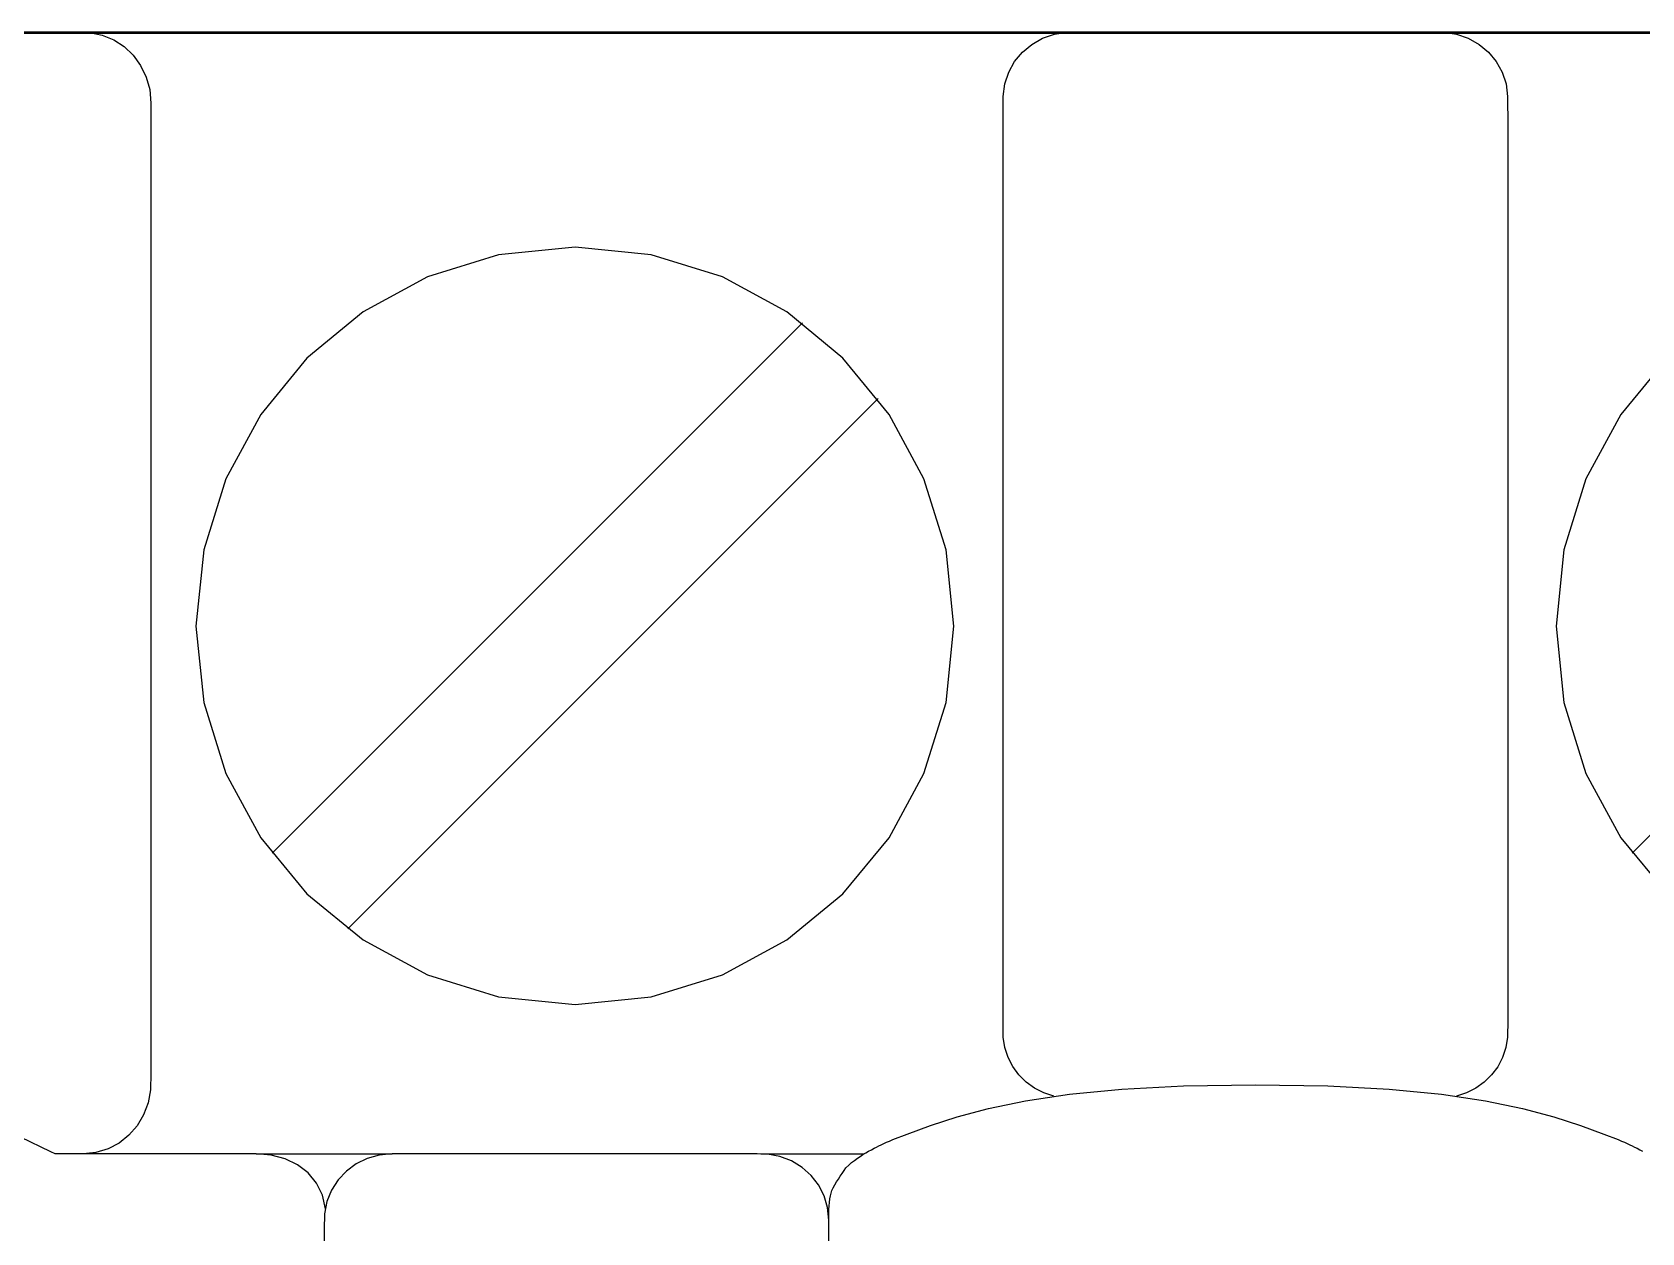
# Model space of a CAD drawing. Extents: x 1 to 47.7, y 0.2 to 35.
# Drawn here: x 37.63 to 38.341, y 11.405 to 11.935 of the extents above; entities that cross this region are included whole.
import ezdxf

# ---------------------------------------------------------------- set-up
doc = ezdxf.new("R2010")
doc.units = 0
doc.header["$MEASUREMENT"] = 0
for name, color, linetype in [('5_1___24__TARGET_LEDS___12', 7, 'CONTINUOUS'), ('6_1__EMPTY_IO_BOARD_POSITI', 7, 'CONTINUOUS'), ('6_2___8__INDEPENDENT_INPUT', 7, 'CONTINUOUS'), ('6_3___8__OPTOISO_INDEPENDE', 7, 'CONTINUOUS'), ('6_4___24__OPTOISO_INDEPEND', 7, 'CONTINUOUS'), ('6_5___8__INDEPENDENT_INPUT', 7, 'CONTINUOUS'), ('6_6___8__INDEPENDENT_INPUT', 7, 'CONTINUOUS'), ('6_7___8__OPTOISO_INDEPENDE', 7, 'CONTINUOUS'), ('6_8___8__OPTOISO_INDEPENDE', 7, 'CONTINUOUS')]:
    doc.layers.add(name, color=color, linetype=linetype)

msp = doc.modelspace()

# ---------------------------------------------------------------- linework, layer by layer
at = {"layer": '5_1___24__TARGET_LEDS___12'}
for points in [[(39.67035, 11.93513), (39.38265, 11.93513), (39.24124, 11.93513), (39.10207, 11.93513), (38.96557, 11.93513), (38.83218, 11.93513), (38.70236, 11.93513), (38.57655, 11.93513), (38.45519, 11.93513), (38.33873, 11.93513), (38.22761, 11.93513), (38.12228, 11.93513), (38.02319, 11.93513), (37.93077, 11.93513), (37.84548, 11.93513), (37.80565, 11.93513), (37.76777, 11.93513), (37.73189, 11.93513), (37.69806, 11.93513), (37.66636, 11.93513), (37.63682, 11.93513), (37.60952, 11.93513)], [(37.63973, 11.93513), (37.6402, 11.93513), (37.64146, 11.93513), (37.64327, 11.93513), (37.64537, 11.93513), (37.64754, 11.93513), (37.64952, 11.93513), (37.65108, 11.93513), (37.65198, 11.93513), (37.65499, 11.93499), (37.66052, 11.93388), (37.66565, 11.93177), (37.67025, 11.92875), (37.67425, 11.92493), (37.67754, 11.92043), (37.68, 11.91533), (37.68156, 11.90976), (37.6821, 11.9038), (37.6821, 11.88724), (37.6821, 11.8432), (37.6821, 11.78013), (37.6821, 11.70649), (37.6821, 11.63074), (37.6821, 11.56132), (37.6821, 11.50671), (37.6821, 11.47535), (37.68196, 11.46802), (37.6809, 11.46225), (37.67888, 11.4569), (37.67599, 11.45209), (37.67234, 11.44791), (37.66802, 11.44449), (37.66314, 11.44191), (37.6578, 11.44028), (37.6521, 11.43972), (37.65163, 11.43972), (37.65037, 11.43972), (37.64856, 11.43972), (37.64646, 11.43972), (37.64429, 11.43972), (37.64231, 11.43972), (37.64075, 11.43972), (37.63985, 11.43972), (37.63788, 11.44061), (37.62442, 11.44712)], [(38.08093, 11.46514), (38.07649, 11.46664), (38.0724, 11.46876), (38.06872, 11.47144), (38.06551, 11.47464), (38.06282, 11.47828), (38.06074, 11.48231), (38.0593, 11.48668), (38.05858, 11.49132), (38.05851, 11.4988), (38.05851, 11.53104), (38.05851, 11.58513), (38.05851, 11.6528), (38.05851, 11.72579), (38.05851, 11.79582), (38.05851, 11.85463), (38.05851, 11.89396), (38.05852, 11.90671), (38.05923, 11.91227), (38.06095, 11.91746), (38.06358, 11.92217), (38.06703, 11.9263), (38.07118, 11.92976), (38.07593, 11.93245), (38.08119, 11.93426), (38.08684, 11.93509), (38.09182, 11.93513), (38.10598, 11.93513), (38.1283, 11.93513), (38.15552, 11.93513), (38.18436, 11.93513), (38.21158, 11.93513), (38.2339, 11.93513), (38.24806, 11.93513), (38.25304, 11.93509), (38.25869, 11.93426), (38.26395, 11.93245), (38.2687, 11.92976), (38.27285, 11.9263), (38.27629, 11.92217), (38.27892, 11.91746), (38.28064, 11.91227), (38.28135, 11.90671), (38.28136, 11.89396), (38.28136, 11.85463), (38.28136, 11.79582), (38.28136, 11.72579), (38.28136, 11.6528), (38.28136, 11.58513), (38.28136, 11.53104), (38.28136, 11.4988), (38.28128, 11.4913), (38.28056, 11.48664), (38.27911, 11.48226), (38.277, 11.47822), (38.27428, 11.47457), (38.27104, 11.47139), (38.26732, 11.46871), (38.26319, 11.46661), (38.25871, 11.46514)], [(37.73557, 11.57253), (37.96983, 11.8068)], [(38.33633, 11.57253), (38.5706, 11.8068)], [(38.35177, 11.79112), (38.33133, 11.76633), (38.3159, 11.73788), (38.30615, 11.70647), (38.30275, 11.67276), (38.30615, 11.63908), (38.3159, 11.60771), (38.33133, 11.57933), (38.35177, 11.55461)], [(37.76899, 11.53911), (38.00326, 11.77338)], [(37.98151, 11.41048), (37.98152, 11.41197), (37.98154, 11.41354), (37.98159, 11.41515), (37.98167, 11.41674), (37.98179, 11.4183), (37.98196, 11.41979), (37.98219, 11.42116), (37.98248, 11.42239), (37.9829, 11.42353), (37.9835, 11.42477), (37.98418, 11.42603), (37.98494, 11.42729), (37.98575, 11.42856), (37.98659, 11.42983), (37.98743, 11.4311), (37.98826, 11.43236), (37.98905, 11.43361), (37.99028, 11.43476), (37.99159, 11.43583), (37.99287, 11.43682), (37.99413, 11.43775), (37.99537, 11.43862), (37.9966, 11.43943), (37.99783, 11.44018), (37.99906, 11.44089), (38.0003, 11.44156), (38.00147, 11.44217), (38.00256, 11.44273), (38.00362, 11.44326), (38.00468, 11.44377), (38.00579, 11.44428), (38.00699, 11.44481), (38.00832, 11.44537), (38.00981, 11.44599), (38.01613, 11.44847), (38.02641, 11.45228), (38.0382, 11.4561), (38.05202, 11.45976), (38.0684, 11.46312), (38.08786, 11.46601), (38.11093, 11.46826), (38.13813, 11.46974), (38.16999, 11.47026), (38.20185, 11.46974), (38.22905, 11.46826), (38.25212, 11.46601), (38.27157, 11.46312), (38.28795, 11.45976), (38.30177, 11.4561), (38.31355, 11.45228), (38.32383, 11.44847), (38.33015, 11.44599), (38.33165, 11.44537), (38.33298, 11.44481), (38.33417, 11.44428), (38.33528, 11.44377), (38.33635, 11.44326), (38.3374, 11.44273), (38.3385, 11.44217), (38.33966, 11.44156), (38.3409, 11.44089)], [(37.75924, 11.4155), (37.75787, 11.42152), (37.75524, 11.4268), (37.75151, 11.43127), (37.74682, 11.43487), (37.74133, 11.43752), (37.73519, 11.43916), (37.72856, 11.43972), (37.72432, 11.43972), (37.7134, 11.43972), (37.69846, 11.43972), (37.68219, 11.43972), (37.66726, 11.43972), (37.65633, 11.43972), (37.6521, 11.43972)], [(37.72856, 11.43972), (37.74312, 11.43972)], [(37.74312, 11.43972), (37.78867, 11.43972)], [(37.98151, 11.39478), (37.98151, 11.41048), (37.98097, 11.41604), (37.97942, 11.42124), (37.97695, 11.426), (37.97366, 11.43021), (37.96967, 11.43376), (37.96506, 11.43658), (37.95994, 11.43855), (37.95441, 11.43958), (37.9499, 11.43972), (37.9381, 11.43972), (37.91755, 11.43972), (37.89143, 11.43972), (37.86292, 11.43972), (37.83521, 11.43972), (37.81147, 11.43972), (37.7949, 11.43972), (37.78867, 11.43972), (37.78297, 11.43919), (37.77763, 11.43768), (37.77275, 11.43527), (37.76844, 11.43207), (37.76478, 11.42818), (37.76189, 11.42368), (37.75986, 11.41869), (37.7588, 11.41329), (37.75866, 11.40638), (37.75866, 11.37666)], [(37.95152, 11.43972), (37.99707, 11.43972)]]:
    msp.add_lwpolyline(points, dxfattribs=at)
msp.add_lwpolyline([(37.70199, 11.67276), (37.70539, 11.63908), (37.71514, 11.60771), (37.73057, 11.57933), (37.75101, 11.55461), (37.77579, 11.53421), (37.80423, 11.51881), (37.83566, 11.50908), (37.86941, 11.50569), (37.90311, 11.50908), (37.9345, 11.51881), (37.96291, 11.53421), (37.98767, 11.55461), (38.0081, 11.57933), (38.02353, 11.60771), (38.03327, 11.63908), (38.03667, 11.67276), (38.03327, 11.70647), (38.02353, 11.73788), (38.0081, 11.76633), (37.98767, 11.79112), (37.96291, 11.81158), (37.9345, 11.82704), (37.90311, 11.83681), (37.86941, 11.84022), (37.83566, 11.83681), (37.80423, 11.82704), (37.77579, 11.81158), (37.75101, 11.79112), (37.73057, 11.76633), (37.71514, 11.73788), (37.70539, 11.70647)], close=True, dxfattribs=at)
at = {"layer": '6_1__EMPTY_IO_BOARD_POSITI'}
msp.add_lwpolyline([(37.60438, 11.93472), (37.64275, 11.93472), (37.68547, 11.93472), (37.7324, 11.93472), (37.78338, 11.93472), (37.83826, 11.93472), (37.89688, 11.93472), (37.9591, 11.93472), (38.02475, 11.93472), (38.09369, 11.93472), (38.16576, 11.93472), (38.24081, 11.93472), (38.31868, 11.93472), (38.39922, 11.93472), (38.48229, 11.93472), (38.56772, 11.93472), (38.65536, 11.93472), (38.74506, 11.93472), (38.83666, 11.93472), (39.02498, 11.93472), (39.21907, 11.93472), (39.41772, 11.93472), (39.6197, 11.93472)], dxfattribs=at)
at = {"layer": '6_2___8__INDEPENDENT_INPUT'}
for points in [[(39.67035, 11.93513), (39.38265, 11.93513), (39.24124, 11.93513), (39.10207, 11.93513), (38.96557, 11.93513), (38.83218, 11.93513), (38.70236, 11.93513), (38.57655, 11.93513), (38.45519, 11.93513), (38.33873, 11.93513), (38.22761, 11.93513), (38.12228, 11.93513), (38.02319, 11.93513), (37.93077, 11.93513), (37.84548, 11.93513), (37.80565, 11.93513), (37.76777, 11.93513), (37.73189, 11.93513), (37.69806, 11.93513), (37.66636, 11.93513), (37.63682, 11.93513), (37.60952, 11.93513)], [(37.63973, 11.93513), (37.6402, 11.93513), (37.64146, 11.93513), (37.64327, 11.93513), (37.64537, 11.93513), (37.64754, 11.93513), (37.64952, 11.93513), (37.65108, 11.93513), (37.65198, 11.93513), (37.65499, 11.93499), (37.66052, 11.93388), (37.66565, 11.93177), (37.67025, 11.92875), (37.67425, 11.92493), (37.67754, 11.92043), (37.68, 11.91533), (37.68156, 11.90976), (37.6821, 11.9038), (37.6821, 11.88724), (37.6821, 11.8432), (37.6821, 11.78013), (37.6821, 11.70649), (37.6821, 11.63074), (37.6821, 11.56132), (37.6821, 11.50671), (37.6821, 11.47535), (37.68196, 11.46802), (37.6809, 11.46225), (37.67888, 11.4569), (37.67599, 11.45209), (37.67234, 11.44791), (37.66802, 11.44449), (37.66314, 11.44191), (37.6578, 11.44028), (37.6521, 11.43972), (37.65163, 11.43972), (37.65037, 11.43972), (37.64856, 11.43972), (37.64646, 11.43972), (37.64429, 11.43972), (37.64231, 11.43972), (37.64075, 11.43972), (37.63985, 11.43972), (37.63788, 11.44061), (37.62442, 11.44712)], [(38.08093, 11.46514), (38.07649, 11.46664), (38.0724, 11.46876), (38.06872, 11.47144), (38.06551, 11.47464), (38.06282, 11.47828), (38.06074, 11.48231), (38.0593, 11.48668), (38.05858, 11.49132), (38.05851, 11.4988), (38.05851, 11.53104), (38.05851, 11.58513), (38.05851, 11.6528), (38.05851, 11.72579), (38.05851, 11.79582), (38.05851, 11.85463), (38.05851, 11.89396), (38.05852, 11.90671), (38.05923, 11.91227), (38.06095, 11.91746), (38.06358, 11.92217), (38.06703, 11.9263), (38.07118, 11.92976), (38.07593, 11.93245), (38.08119, 11.93426), (38.08684, 11.93509), (38.09182, 11.93513), (38.10598, 11.93513), (38.1283, 11.93513), (38.15552, 11.93513), (38.18436, 11.93513), (38.21158, 11.93513), (38.2339, 11.93513), (38.24806, 11.93513), (38.25304, 11.93509), (38.25869, 11.93426), (38.26395, 11.93245), (38.2687, 11.92976), (38.27285, 11.9263), (38.27629, 11.92217), (38.27892, 11.91746), (38.28064, 11.91227), (38.28135, 11.90671), (38.28136, 11.89396), (38.28136, 11.85463), (38.28136, 11.79582), (38.28136, 11.72579), (38.28136, 11.6528), (38.28136, 11.58513), (38.28136, 11.53104), (38.28136, 11.4988), (38.28128, 11.4913), (38.28056, 11.48664), (38.27911, 11.48226), (38.277, 11.47822), (38.27428, 11.47457), (38.27104, 11.47139), (38.26732, 11.46871), (38.26319, 11.46661), (38.25871, 11.46514)], [(37.73557, 11.57253), (37.96983, 11.8068)], [(38.33633, 11.57253), (38.5706, 11.8068)], [(38.35177, 11.79112), (38.33133, 11.76633), (38.3159, 11.73788), (38.30615, 11.70647), (38.30275, 11.67276), (38.30615, 11.63908), (38.3159, 11.60771), (38.33133, 11.57933), (38.35177, 11.55461)], [(37.76899, 11.53911), (38.00326, 11.77338)], [(37.98151, 11.41048), (37.98152, 11.41197), (37.98154, 11.41354), (37.98159, 11.41515), (37.98167, 11.41674), (37.98179, 11.4183), (37.98196, 11.41979), (37.98219, 11.42116), (37.98248, 11.42239), (37.9829, 11.42353), (37.9835, 11.42477), (37.98418, 11.42603), (37.98494, 11.42729), (37.98575, 11.42856), (37.98659, 11.42983), (37.98743, 11.4311), (37.98826, 11.43236), (37.98905, 11.43361), (37.99028, 11.43476), (37.99159, 11.43583), (37.99287, 11.43682), (37.99413, 11.43775), (37.99537, 11.43862), (37.9966, 11.43943), (37.99783, 11.44018), (37.99906, 11.44089), (38.0003, 11.44156), (38.00147, 11.44217), (38.00256, 11.44273), (38.00362, 11.44326), (38.00468, 11.44377), (38.00579, 11.44428), (38.00699, 11.44481), (38.00832, 11.44537), (38.00981, 11.44599), (38.01613, 11.44847), (38.02641, 11.45228), (38.0382, 11.4561), (38.05202, 11.45976), (38.0684, 11.46312), (38.08786, 11.46601), (38.11093, 11.46826), (38.13813, 11.46974), (38.16999, 11.47026), (38.20185, 11.46974), (38.22905, 11.46826), (38.25212, 11.46601), (38.27157, 11.46312), (38.28795, 11.45976), (38.30177, 11.4561), (38.31355, 11.45228), (38.32383, 11.44847), (38.33015, 11.44599), (38.33165, 11.44537), (38.33298, 11.44481), (38.33417, 11.44428), (38.33528, 11.44377), (38.33635, 11.44326), (38.3374, 11.44273), (38.3385, 11.44217), (38.33966, 11.44156), (38.3409, 11.44089)], [(37.75924, 11.4155), (37.75787, 11.42152), (37.75524, 11.4268), (37.75151, 11.43127), (37.74682, 11.43487), (37.74133, 11.43752), (37.73519, 11.43916), (37.72856, 11.43972), (37.72432, 11.43972), (37.7134, 11.43972), (37.69846, 11.43972), (37.68219, 11.43972), (37.66726, 11.43972), (37.65633, 11.43972), (37.6521, 11.43972)], [(37.72856, 11.43972), (37.74312, 11.43972)], [(37.74312, 11.43972), (37.78867, 11.43972)], [(37.98151, 11.39478), (37.98151, 11.41048), (37.98097, 11.41604), (37.97942, 11.42124), (37.97695, 11.426), (37.97366, 11.43021), (37.96967, 11.43376), (37.96506, 11.43658), (37.95994, 11.43855), (37.95441, 11.43958), (37.9499, 11.43972), (37.9381, 11.43972), (37.91755, 11.43972), (37.89143, 11.43972), (37.86292, 11.43972), (37.83521, 11.43972), (37.81147, 11.43972), (37.7949, 11.43972), (37.78867, 11.43972), (37.78297, 11.43919), (37.77763, 11.43768), (37.77275, 11.43527), (37.76844, 11.43207), (37.76478, 11.42818), (37.76189, 11.42368), (37.75986, 11.41869), (37.7588, 11.41329), (37.75866, 11.40638), (37.75866, 11.37666)], [(37.95152, 11.43972), (37.99707, 11.43972)]]:
    msp.add_lwpolyline(points, dxfattribs=at)
msp.add_lwpolyline([(37.70199, 11.67276), (37.70539, 11.63908), (37.71514, 11.60771), (37.73057, 11.57933), (37.75101, 11.55461), (37.77579, 11.53421), (37.80423, 11.51881), (37.83566, 11.50908), (37.86941, 11.50569), (37.90311, 11.50908), (37.9345, 11.51881), (37.96291, 11.53421), (37.98767, 11.55461), (38.0081, 11.57933), (38.02353, 11.60771), (38.03327, 11.63908), (38.03667, 11.67276), (38.03327, 11.70647), (38.02353, 11.73788), (38.0081, 11.76633), (37.98767, 11.79112), (37.96291, 11.81158), (37.9345, 11.82704), (37.90311, 11.83681), (37.86941, 11.84022), (37.83566, 11.83681), (37.80423, 11.82704), (37.77579, 11.81158), (37.75101, 11.79112), (37.73057, 11.76633), (37.71514, 11.73788), (37.70539, 11.70647)], close=True, dxfattribs=at)
at = {"layer": '6_3___8__OPTOISO_INDEPENDE'}
for points in [[(39.67035, 11.93513), (39.38265, 11.93513), (39.24124, 11.93513), (39.10207, 11.93513), (38.96557, 11.93513), (38.83218, 11.93513), (38.70236, 11.93513), (38.57655, 11.93513), (38.45519, 11.93513), (38.33873, 11.93513), (38.22761, 11.93513), (38.12228, 11.93513), (38.02319, 11.93513), (37.93077, 11.93513), (37.84548, 11.93513), (37.80565, 11.93513), (37.76777, 11.93513), (37.73189, 11.93513), (37.69806, 11.93513), (37.66636, 11.93513), (37.63682, 11.93513), (37.60952, 11.93513)], [(37.63973, 11.93513), (37.6402, 11.93513), (37.64146, 11.93513), (37.64327, 11.93513), (37.64537, 11.93513), (37.64754, 11.93513), (37.64952, 11.93513), (37.65108, 11.93513), (37.65198, 11.93513), (37.65499, 11.93499), (37.66052, 11.93388), (37.66565, 11.93177), (37.67025, 11.92875), (37.67425, 11.92493), (37.67754, 11.92043), (37.68, 11.91533), (37.68156, 11.90976), (37.6821, 11.9038), (37.6821, 11.88724), (37.6821, 11.8432), (37.6821, 11.78013), (37.6821, 11.70649), (37.6821, 11.63074), (37.6821, 11.56132), (37.6821, 11.50671), (37.6821, 11.47535), (37.68196, 11.46802), (37.6809, 11.46225), (37.67888, 11.4569), (37.67599, 11.45209), (37.67234, 11.44791), (37.66802, 11.44449), (37.66314, 11.44191), (37.6578, 11.44028), (37.6521, 11.43972), (37.65163, 11.43972), (37.65037, 11.43972), (37.64856, 11.43972), (37.64646, 11.43972), (37.64429, 11.43972), (37.64231, 11.43972), (37.64075, 11.43972), (37.63985, 11.43972), (37.63788, 11.44061), (37.62442, 11.44712)], [(38.08093, 11.46514), (38.07649, 11.46664), (38.0724, 11.46876), (38.06872, 11.47144), (38.06551, 11.47464), (38.06282, 11.47828), (38.06074, 11.48231), (38.0593, 11.48668), (38.05858, 11.49132), (38.05851, 11.4988), (38.05851, 11.53104), (38.05851, 11.58513), (38.05851, 11.6528), (38.05851, 11.72579), (38.05851, 11.79582), (38.05851, 11.85463), (38.05851, 11.89396), (38.05852, 11.90671), (38.05923, 11.91227), (38.06095, 11.91746), (38.06358, 11.92217), (38.06703, 11.9263), (38.07118, 11.92976), (38.07593, 11.93245), (38.08119, 11.93426), (38.08684, 11.93509), (38.09182, 11.93513), (38.10598, 11.93513), (38.1283, 11.93513), (38.15552, 11.93513), (38.18436, 11.93513), (38.21158, 11.93513), (38.2339, 11.93513), (38.24806, 11.93513), (38.25304, 11.93509), (38.25869, 11.93426), (38.26395, 11.93245), (38.2687, 11.92976), (38.27285, 11.9263), (38.27629, 11.92217), (38.27892, 11.91746), (38.28064, 11.91227), (38.28135, 11.90671), (38.28136, 11.89396), (38.28136, 11.85463), (38.28136, 11.79582), (38.28136, 11.72579), (38.28136, 11.6528), (38.28136, 11.58513), (38.28136, 11.53104), (38.28136, 11.4988), (38.28128, 11.4913), (38.28056, 11.48664), (38.27911, 11.48226), (38.277, 11.47822), (38.27428, 11.47457), (38.27104, 11.47139), (38.26732, 11.46871), (38.26319, 11.46661), (38.25871, 11.46514)], [(37.73557, 11.57253), (37.96983, 11.8068)], [(38.33633, 11.57253), (38.5706, 11.8068)], [(38.35177, 11.79112), (38.33133, 11.76633), (38.3159, 11.73788), (38.30615, 11.70647), (38.30275, 11.67276), (38.30615, 11.63908), (38.3159, 11.60771), (38.33133, 11.57933), (38.35177, 11.55461)], [(37.76899, 11.53911), (38.00326, 11.77338)], [(37.98151, 11.41048), (37.98152, 11.41197), (37.98154, 11.41354), (37.98159, 11.41515), (37.98167, 11.41674), (37.98179, 11.4183), (37.98196, 11.41979), (37.98219, 11.42116), (37.98248, 11.42239), (37.9829, 11.42353), (37.9835, 11.42477), (37.98418, 11.42603), (37.98494, 11.42729), (37.98575, 11.42856), (37.98659, 11.42983), (37.98743, 11.4311), (37.98826, 11.43236), (37.98905, 11.43361), (37.99028, 11.43476), (37.99159, 11.43583), (37.99287, 11.43682), (37.99413, 11.43775), (37.99537, 11.43862), (37.9966, 11.43943), (37.99783, 11.44018), (37.99906, 11.44089), (38.0003, 11.44156), (38.00147, 11.44217), (38.00256, 11.44273), (38.00362, 11.44326), (38.00468, 11.44377), (38.00579, 11.44428), (38.00699, 11.44481), (38.00832, 11.44537), (38.00981, 11.44599), (38.01613, 11.44847), (38.02641, 11.45228), (38.0382, 11.4561), (38.05202, 11.45976), (38.0684, 11.46312), (38.08786, 11.46601), (38.11093, 11.46826), (38.13813, 11.46974), (38.16999, 11.47026), (38.20185, 11.46974), (38.22905, 11.46826), (38.25212, 11.46601), (38.27157, 11.46312), (38.28795, 11.45976), (38.30177, 11.4561), (38.31355, 11.45228), (38.32383, 11.44847), (38.33015, 11.44599), (38.33165, 11.44537), (38.33298, 11.44481), (38.33417, 11.44428), (38.33528, 11.44377), (38.33635, 11.44326), (38.3374, 11.44273), (38.3385, 11.44217), (38.33966, 11.44156), (38.3409, 11.44089)], [(37.75924, 11.4155), (37.75787, 11.42152), (37.75524, 11.4268), (37.75151, 11.43127), (37.74682, 11.43487), (37.74133, 11.43752), (37.73519, 11.43916), (37.72856, 11.43972), (37.72432, 11.43972), (37.7134, 11.43972), (37.69846, 11.43972), (37.68219, 11.43972), (37.66726, 11.43972), (37.65633, 11.43972), (37.6521, 11.43972)], [(37.72856, 11.43972), (37.74312, 11.43972)], [(37.74312, 11.43972), (37.78867, 11.43972)], [(37.98151, 11.39478), (37.98151, 11.41048), (37.98097, 11.41604), (37.97942, 11.42124), (37.97695, 11.426), (37.97366, 11.43021), (37.96967, 11.43376), (37.96506, 11.43658), (37.95994, 11.43855), (37.95441, 11.43958), (37.9499, 11.43972), (37.9381, 11.43972), (37.91755, 11.43972), (37.89143, 11.43972), (37.86292, 11.43972), (37.83521, 11.43972), (37.81147, 11.43972), (37.7949, 11.43972), (37.78867, 11.43972), (37.78297, 11.43919), (37.77763, 11.43768), (37.77275, 11.43527), (37.76844, 11.43207), (37.76478, 11.42818), (37.76189, 11.42368), (37.75986, 11.41869), (37.7588, 11.41329), (37.75866, 11.40638), (37.75866, 11.37666)], [(37.95152, 11.43972), (37.99707, 11.43972)]]:
    msp.add_lwpolyline(points, dxfattribs=at)
msp.add_lwpolyline([(37.70199, 11.67276), (37.70539, 11.63908), (37.71514, 11.60771), (37.73057, 11.57933), (37.75101, 11.55461), (37.77579, 11.53421), (37.80423, 11.51881), (37.83566, 11.50908), (37.86941, 11.50569), (37.90311, 11.50908), (37.9345, 11.51881), (37.96291, 11.53421), (37.98767, 11.55461), (38.0081, 11.57933), (38.02353, 11.60771), (38.03327, 11.63908), (38.03667, 11.67276), (38.03327, 11.70647), (38.02353, 11.73788), (38.0081, 11.76633), (37.98767, 11.79112), (37.96291, 11.81158), (37.9345, 11.82704), (37.90311, 11.83681), (37.86941, 11.84022), (37.83566, 11.83681), (37.80423, 11.82704), (37.77579, 11.81158), (37.75101, 11.79112), (37.73057, 11.76633), (37.71514, 11.73788), (37.70539, 11.70647)], close=True, dxfattribs=at)
at = {"layer": '6_4___24__OPTOISO_INDEPEND'}
for points in [[(39.67035, 11.93513), (39.38265, 11.93513), (39.24124, 11.93513), (39.10207, 11.93513), (38.96557, 11.93513), (38.83218, 11.93513), (38.70236, 11.93513), (38.57655, 11.93513), (38.45519, 11.93513), (38.33873, 11.93513), (38.22761, 11.93513), (38.12228, 11.93513), (38.02319, 11.93513), (37.93077, 11.93513), (37.84548, 11.93513), (37.80565, 11.93513), (37.76777, 11.93513), (37.73189, 11.93513), (37.69806, 11.93513), (37.66636, 11.93513), (37.63682, 11.93513), (37.60952, 11.93513)], [(37.63973, 11.93513), (37.6402, 11.93513), (37.64146, 11.93513), (37.64327, 11.93513), (37.64537, 11.93513), (37.64754, 11.93513), (37.64952, 11.93513), (37.65108, 11.93513), (37.65198, 11.93513), (37.65499, 11.93499), (37.66052, 11.93388), (37.66565, 11.93177), (37.67025, 11.92875), (37.67425, 11.92493), (37.67754, 11.92043), (37.68, 11.91533), (37.68156, 11.90976), (37.6821, 11.9038), (37.6821, 11.88724), (37.6821, 11.8432), (37.6821, 11.78013), (37.6821, 11.70649), (37.6821, 11.63074), (37.6821, 11.56132), (37.6821, 11.50671), (37.6821, 11.47535), (37.68196, 11.46802), (37.6809, 11.46225), (37.67888, 11.4569), (37.67599, 11.45209), (37.67234, 11.44791), (37.66802, 11.44449), (37.66314, 11.44191), (37.6578, 11.44028), (37.6521, 11.43972), (37.65163, 11.43972), (37.65037, 11.43972), (37.64856, 11.43972), (37.64646, 11.43972), (37.64429, 11.43972), (37.64231, 11.43972), (37.64075, 11.43972), (37.63985, 11.43972), (37.63788, 11.44061), (37.62442, 11.44712)], [(38.08093, 11.46514), (38.07649, 11.46664), (38.0724, 11.46876), (38.06872, 11.47144), (38.06551, 11.47464), (38.06282, 11.47828), (38.06074, 11.48231), (38.0593, 11.48668), (38.05858, 11.49132), (38.05851, 11.4988), (38.05851, 11.53104), (38.05851, 11.58513), (38.05851, 11.6528), (38.05851, 11.72579), (38.05851, 11.79582), (38.05851, 11.85463), (38.05851, 11.89396), (38.05852, 11.90671), (38.05923, 11.91227), (38.06095, 11.91746), (38.06358, 11.92217), (38.06703, 11.9263), (38.07118, 11.92976), (38.07593, 11.93245), (38.08119, 11.93426), (38.08684, 11.93509), (38.09182, 11.93513), (38.10598, 11.93513), (38.1283, 11.93513), (38.15552, 11.93513), (38.18436, 11.93513), (38.21158, 11.93513), (38.2339, 11.93513), (38.24806, 11.93513), (38.25304, 11.93509), (38.25869, 11.93426), (38.26395, 11.93245), (38.2687, 11.92976), (38.27285, 11.9263), (38.27629, 11.92217), (38.27892, 11.91746), (38.28064, 11.91227), (38.28135, 11.90671), (38.28136, 11.89396), (38.28136, 11.85463), (38.28136, 11.79582), (38.28136, 11.72579), (38.28136, 11.6528), (38.28136, 11.58513), (38.28136, 11.53104), (38.28136, 11.4988), (38.28128, 11.4913), (38.28056, 11.48664), (38.27911, 11.48226), (38.277, 11.47822), (38.27428, 11.47457), (38.27104, 11.47139), (38.26732, 11.46871), (38.26319, 11.46661), (38.25871, 11.46514)], [(37.73557, 11.57253), (37.96983, 11.8068)], [(38.33633, 11.57253), (38.5706, 11.8068)], [(38.35177, 11.79112), (38.33133, 11.76633), (38.3159, 11.73788), (38.30615, 11.70647), (38.30275, 11.67276), (38.30615, 11.63908), (38.3159, 11.60771), (38.33133, 11.57933), (38.35177, 11.55461)], [(37.76899, 11.53911), (38.00326, 11.77338)], [(37.98151, 11.41048), (37.98152, 11.41197), (37.98154, 11.41354), (37.98159, 11.41515), (37.98167, 11.41674), (37.98179, 11.4183), (37.98196, 11.41979), (37.98219, 11.42116), (37.98248, 11.42239), (37.9829, 11.42353), (37.9835, 11.42477), (37.98418, 11.42603), (37.98494, 11.42729), (37.98575, 11.42856), (37.98659, 11.42983), (37.98743, 11.4311), (37.98826, 11.43236), (37.98905, 11.43361), (37.99028, 11.43476), (37.99159, 11.43583), (37.99287, 11.43682), (37.99413, 11.43775), (37.99537, 11.43862), (37.9966, 11.43943), (37.99783, 11.44018), (37.99906, 11.44089), (38.0003, 11.44156), (38.00147, 11.44217), (38.00256, 11.44273), (38.00362, 11.44326), (38.00468, 11.44377), (38.00579, 11.44428), (38.00699, 11.44481), (38.00832, 11.44537), (38.00981, 11.44599), (38.01613, 11.44847), (38.02641, 11.45228), (38.0382, 11.4561), (38.05202, 11.45976), (38.0684, 11.46312), (38.08786, 11.46601), (38.11093, 11.46826), (38.13813, 11.46974), (38.16999, 11.47026), (38.20185, 11.46974), (38.22905, 11.46826), (38.25212, 11.46601), (38.27157, 11.46312), (38.28795, 11.45976), (38.30177, 11.4561), (38.31355, 11.45228), (38.32383, 11.44847), (38.33015, 11.44599), (38.33165, 11.44537), (38.33298, 11.44481), (38.33417, 11.44428), (38.33528, 11.44377), (38.33635, 11.44326), (38.3374, 11.44273), (38.3385, 11.44217), (38.33966, 11.44156), (38.3409, 11.44089)], [(37.75924, 11.4155), (37.75787, 11.42152), (37.75524, 11.4268), (37.75151, 11.43127), (37.74682, 11.43487), (37.74133, 11.43752), (37.73519, 11.43916), (37.72856, 11.43972), (37.72432, 11.43972), (37.7134, 11.43972), (37.69846, 11.43972), (37.68219, 11.43972), (37.66726, 11.43972), (37.65633, 11.43972), (37.6521, 11.43972)], [(37.72856, 11.43972), (37.74312, 11.43972)], [(37.74312, 11.43972), (37.78867, 11.43972)], [(37.98151, 11.39478), (37.98151, 11.41048), (37.98097, 11.41604), (37.97942, 11.42124), (37.97695, 11.426), (37.97366, 11.43021), (37.96967, 11.43376), (37.96506, 11.43658), (37.95994, 11.43855), (37.95441, 11.43958), (37.9499, 11.43972), (37.9381, 11.43972), (37.91755, 11.43972), (37.89143, 11.43972), (37.86292, 11.43972), (37.83521, 11.43972), (37.81147, 11.43972), (37.7949, 11.43972), (37.78867, 11.43972), (37.78297, 11.43919), (37.77763, 11.43768), (37.77275, 11.43527), (37.76844, 11.43207), (37.76478, 11.42818), (37.76189, 11.42368), (37.75986, 11.41869), (37.7588, 11.41329), (37.75866, 11.40638), (37.75866, 11.37666)], [(37.95152, 11.43972), (37.99707, 11.43972)]]:
    msp.add_lwpolyline(points, dxfattribs=at)
msp.add_lwpolyline([(37.70199, 11.67276), (37.70539, 11.63908), (37.71514, 11.60771), (37.73057, 11.57933), (37.75101, 11.55461), (37.77579, 11.53421), (37.80423, 11.51881), (37.83566, 11.50908), (37.86941, 11.50569), (37.90311, 11.50908), (37.9345, 11.51881), (37.96291, 11.53421), (37.98767, 11.55461), (38.0081, 11.57933), (38.02353, 11.60771), (38.03327, 11.63908), (38.03667, 11.67276), (38.03327, 11.70647), (38.02353, 11.73788), (38.0081, 11.76633), (37.98767, 11.79112), (37.96291, 11.81158), (37.9345, 11.82704), (37.90311, 11.83681), (37.86941, 11.84022), (37.83566, 11.83681), (37.80423, 11.82704), (37.77579, 11.81158), (37.75101, 11.79112), (37.73057, 11.76633), (37.71514, 11.73788), (37.70539, 11.70647)], close=True, dxfattribs=at)
at = {"layer": '6_5___8__INDEPENDENT_INPUT'}
for points in [[(39.67035, 11.93513), (39.38265, 11.93513), (39.24124, 11.93513), (39.10207, 11.93513), (38.96557, 11.93513), (38.83218, 11.93513), (38.70236, 11.93513), (38.57655, 11.93513), (38.45519, 11.93513), (38.33873, 11.93513), (38.22761, 11.93513), (38.12228, 11.93513), (38.02319, 11.93513), (37.93077, 11.93513), (37.84548, 11.93513), (37.80565, 11.93513), (37.76777, 11.93513), (37.73189, 11.93513), (37.69806, 11.93513), (37.66636, 11.93513), (37.63682, 11.93513), (37.60952, 11.93513)], [(37.63973, 11.93513), (37.6402, 11.93513), (37.64146, 11.93513), (37.64327, 11.93513), (37.64537, 11.93513), (37.64754, 11.93513), (37.64952, 11.93513), (37.65108, 11.93513), (37.65198, 11.93513), (37.65499, 11.93499), (37.66052, 11.93388), (37.66565, 11.93177), (37.67025, 11.92875), (37.67425, 11.92493), (37.67754, 11.92043), (37.68, 11.91533), (37.68156, 11.90976), (37.6821, 11.9038), (37.6821, 11.88724), (37.6821, 11.8432), (37.6821, 11.78013), (37.6821, 11.70649), (37.6821, 11.63074), (37.6821, 11.56132), (37.6821, 11.50671), (37.6821, 11.47535), (37.68196, 11.46802), (37.6809, 11.46225), (37.67888, 11.4569), (37.67599, 11.45209), (37.67234, 11.44791), (37.66802, 11.44449), (37.66314, 11.44191), (37.6578, 11.44028), (37.6521, 11.43972), (37.65163, 11.43972), (37.65037, 11.43972), (37.64856, 11.43972), (37.64646, 11.43972), (37.64429, 11.43972), (37.64231, 11.43972), (37.64075, 11.43972), (37.63985, 11.43972), (37.63788, 11.44061), (37.62442, 11.44712)], [(38.08093, 11.46514), (38.07649, 11.46664), (38.0724, 11.46876), (38.06872, 11.47144), (38.06551, 11.47464), (38.06282, 11.47828), (38.06074, 11.48231), (38.0593, 11.48668), (38.05858, 11.49132), (38.05851, 11.4988), (38.05851, 11.53104), (38.05851, 11.58513), (38.05851, 11.6528), (38.05851, 11.72579), (38.05851, 11.79582), (38.05851, 11.85463), (38.05851, 11.89396), (38.05852, 11.90671), (38.05923, 11.91227), (38.06095, 11.91746), (38.06358, 11.92217), (38.06703, 11.9263), (38.07118, 11.92976), (38.07593, 11.93245), (38.08119, 11.93426), (38.08684, 11.93509), (38.09182, 11.93513), (38.10598, 11.93513), (38.1283, 11.93513), (38.15552, 11.93513), (38.18436, 11.93513), (38.21158, 11.93513), (38.2339, 11.93513), (38.24806, 11.93513), (38.25304, 11.93509), (38.25869, 11.93426), (38.26395, 11.93245), (38.2687, 11.92976), (38.27285, 11.9263), (38.27629, 11.92217), (38.27892, 11.91746), (38.28064, 11.91227), (38.28135, 11.90671), (38.28136, 11.89396), (38.28136, 11.85463), (38.28136, 11.79582), (38.28136, 11.72579), (38.28136, 11.6528), (38.28136, 11.58513), (38.28136, 11.53104), (38.28136, 11.4988), (38.28128, 11.4913), (38.28056, 11.48664), (38.27911, 11.48226), (38.277, 11.47822), (38.27428, 11.47457), (38.27104, 11.47139), (38.26732, 11.46871), (38.26319, 11.46661), (38.25871, 11.46514)], [(37.73557, 11.57253), (37.96983, 11.8068)], [(38.33633, 11.57253), (38.5706, 11.8068)], [(38.35177, 11.79112), (38.33133, 11.76633), (38.3159, 11.73788), (38.30615, 11.70647), (38.30275, 11.67276), (38.30615, 11.63908), (38.3159, 11.60771), (38.33133, 11.57933), (38.35177, 11.55461)], [(37.76899, 11.53911), (38.00326, 11.77338)], [(37.98151, 11.41048), (37.98152, 11.41197), (37.98154, 11.41354), (37.98159, 11.41515), (37.98167, 11.41674), (37.98179, 11.4183), (37.98196, 11.41979), (37.98219, 11.42116), (37.98248, 11.42239), (37.9829, 11.42353), (37.9835, 11.42477), (37.98418, 11.42603), (37.98494, 11.42729), (37.98575, 11.42856), (37.98659, 11.42983), (37.98743, 11.4311), (37.98826, 11.43236), (37.98905, 11.43361), (37.99028, 11.43476), (37.99159, 11.43583), (37.99287, 11.43682), (37.99413, 11.43775), (37.99537, 11.43862), (37.9966, 11.43943), (37.99783, 11.44018), (37.99906, 11.44089), (38.0003, 11.44156), (38.00147, 11.44217), (38.00256, 11.44273), (38.00362, 11.44326), (38.00468, 11.44377), (38.00579, 11.44428), (38.00699, 11.44481), (38.00832, 11.44537), (38.00981, 11.44599), (38.01613, 11.44847), (38.02641, 11.45228), (38.0382, 11.4561), (38.05202, 11.45976), (38.0684, 11.46312), (38.08786, 11.46601), (38.11093, 11.46826), (38.13813, 11.46974), (38.16999, 11.47026), (38.20185, 11.46974), (38.22905, 11.46826), (38.25212, 11.46601), (38.27157, 11.46312), (38.28795, 11.45976), (38.30177, 11.4561), (38.31355, 11.45228), (38.32383, 11.44847), (38.33015, 11.44599), (38.33165, 11.44537), (38.33298, 11.44481), (38.33417, 11.44428), (38.33528, 11.44377), (38.33635, 11.44326), (38.3374, 11.44273), (38.3385, 11.44217), (38.33966, 11.44156), (38.3409, 11.44089)], [(37.75924, 11.4155), (37.75787, 11.42152), (37.75524, 11.4268), (37.75151, 11.43127), (37.74682, 11.43487), (37.74133, 11.43752), (37.73519, 11.43916), (37.72856, 11.43972), (37.72432, 11.43972), (37.7134, 11.43972), (37.69846, 11.43972), (37.68219, 11.43972), (37.66726, 11.43972), (37.65633, 11.43972), (37.6521, 11.43972)], [(37.72856, 11.43972), (37.74312, 11.43972)], [(37.74312, 11.43972), (37.78867, 11.43972)], [(37.98151, 11.39478), (37.98151, 11.41048), (37.98097, 11.41604), (37.97942, 11.42124), (37.97695, 11.426), (37.97366, 11.43021), (37.96967, 11.43376), (37.96506, 11.43658), (37.95994, 11.43855), (37.95441, 11.43958), (37.9499, 11.43972), (37.9381, 11.43972), (37.91755, 11.43972), (37.89143, 11.43972), (37.86292, 11.43972), (37.83521, 11.43972), (37.81147, 11.43972), (37.7949, 11.43972), (37.78867, 11.43972), (37.78297, 11.43919), (37.77763, 11.43768), (37.77275, 11.43527), (37.76844, 11.43207), (37.76478, 11.42818), (37.76189, 11.42368), (37.75986, 11.41869), (37.7588, 11.41329), (37.75866, 11.40638), (37.75866, 11.37666)], [(37.95152, 11.43972), (37.99707, 11.43972)]]:
    msp.add_lwpolyline(points, dxfattribs=at)
msp.add_lwpolyline([(37.70199, 11.67276), (37.70539, 11.63908), (37.71514, 11.60771), (37.73057, 11.57933), (37.75101, 11.55461), (37.77579, 11.53421), (37.80423, 11.51881), (37.83566, 11.50908), (37.86941, 11.50569), (37.90311, 11.50908), (37.9345, 11.51881), (37.96291, 11.53421), (37.98767, 11.55461), (38.0081, 11.57933), (38.02353, 11.60771), (38.03327, 11.63908), (38.03667, 11.67276), (38.03327, 11.70647), (38.02353, 11.73788), (38.0081, 11.76633), (37.98767, 11.79112), (37.96291, 11.81158), (37.9345, 11.82704), (37.90311, 11.83681), (37.86941, 11.84022), (37.83566, 11.83681), (37.80423, 11.82704), (37.77579, 11.81158), (37.75101, 11.79112), (37.73057, 11.76633), (37.71514, 11.73788), (37.70539, 11.70647)], close=True, dxfattribs=at)
at = {"layer": '6_6___8__INDEPENDENT_INPUT'}
for points in [[(39.67035, 11.93513), (39.38265, 11.93513), (39.24124, 11.93513), (39.10207, 11.93513), (38.96557, 11.93513), (38.83218, 11.93513), (38.70236, 11.93513), (38.57655, 11.93513), (38.45519, 11.93513), (38.33873, 11.93513), (38.22761, 11.93513), (38.12228, 11.93513), (38.02319, 11.93513), (37.93077, 11.93513), (37.84548, 11.93513), (37.80565, 11.93513), (37.76777, 11.93513), (37.73189, 11.93513), (37.69806, 11.93513), (37.66636, 11.93513), (37.63682, 11.93513), (37.60952, 11.93513)], [(37.63973, 11.93513), (37.6402, 11.93513), (37.64146, 11.93513), (37.64327, 11.93513), (37.64537, 11.93513), (37.64754, 11.93513), (37.64952, 11.93513), (37.65108, 11.93513), (37.65198, 11.93513), (37.65499, 11.93499), (37.66052, 11.93388), (37.66565, 11.93177), (37.67025, 11.92875), (37.67425, 11.92493), (37.67754, 11.92043), (37.68, 11.91533), (37.68156, 11.90976), (37.6821, 11.9038), (37.6821, 11.88724), (37.6821, 11.8432), (37.6821, 11.78013), (37.6821, 11.70649), (37.6821, 11.63074), (37.6821, 11.56132), (37.6821, 11.50671), (37.6821, 11.47535), (37.68196, 11.46802), (37.6809, 11.46225), (37.67888, 11.4569), (37.67599, 11.45209), (37.67234, 11.44791), (37.66802, 11.44449), (37.66314, 11.44191), (37.6578, 11.44028), (37.6521, 11.43972), (37.65163, 11.43972), (37.65037, 11.43972), (37.64856, 11.43972), (37.64646, 11.43972), (37.64429, 11.43972), (37.64231, 11.43972), (37.64075, 11.43972), (37.63985, 11.43972), (37.63788, 11.44061), (37.62442, 11.44712)], [(38.08093, 11.46514), (38.07649, 11.46664), (38.0724, 11.46876), (38.06872, 11.47144), (38.06551, 11.47464), (38.06282, 11.47828), (38.06074, 11.48231), (38.0593, 11.48668), (38.05858, 11.49132), (38.05851, 11.4988), (38.05851, 11.53104), (38.05851, 11.58513), (38.05851, 11.6528), (38.05851, 11.72579), (38.05851, 11.79582), (38.05851, 11.85463), (38.05851, 11.89396), (38.05852, 11.90671), (38.05923, 11.91227), (38.06095, 11.91746), (38.06358, 11.92217), (38.06703, 11.9263), (38.07118, 11.92976), (38.07593, 11.93245), (38.08119, 11.93426), (38.08684, 11.93509), (38.09182, 11.93513), (38.10598, 11.93513), (38.1283, 11.93513), (38.15552, 11.93513), (38.18436, 11.93513), (38.21158, 11.93513), (38.2339, 11.93513), (38.24806, 11.93513), (38.25304, 11.93509), (38.25869, 11.93426), (38.26395, 11.93245), (38.2687, 11.92976), (38.27285, 11.9263), (38.27629, 11.92217), (38.27892, 11.91746), (38.28064, 11.91227), (38.28135, 11.90671), (38.28136, 11.89396), (38.28136, 11.85463), (38.28136, 11.79582), (38.28136, 11.72579), (38.28136, 11.6528), (38.28136, 11.58513), (38.28136, 11.53104), (38.28136, 11.4988), (38.28128, 11.4913), (38.28056, 11.48664), (38.27911, 11.48226), (38.277, 11.47822), (38.27428, 11.47457), (38.27104, 11.47139), (38.26732, 11.46871), (38.26319, 11.46661), (38.25871, 11.46514)], [(37.73557, 11.57253), (37.96983, 11.8068)], [(38.33633, 11.57253), (38.5706, 11.8068)], [(38.35177, 11.79112), (38.33133, 11.76633), (38.3159, 11.73788), (38.30615, 11.70647), (38.30275, 11.67276), (38.30615, 11.63908), (38.3159, 11.60771), (38.33133, 11.57933), (38.35177, 11.55461)], [(37.76899, 11.53911), (38.00326, 11.77338)], [(37.98151, 11.41048), (37.98152, 11.41197), (37.98154, 11.41354), (37.98159, 11.41515), (37.98167, 11.41674), (37.98179, 11.4183), (37.98196, 11.41979), (37.98219, 11.42116), (37.98248, 11.42239), (37.9829, 11.42353), (37.9835, 11.42477), (37.98418, 11.42603), (37.98494, 11.42729), (37.98575, 11.42856), (37.98659, 11.42983), (37.98743, 11.4311), (37.98826, 11.43236), (37.98905, 11.43361), (37.99028, 11.43476), (37.99159, 11.43583), (37.99287, 11.43682), (37.99413, 11.43775), (37.99537, 11.43862), (37.9966, 11.43943), (37.99783, 11.44018), (37.99906, 11.44089), (38.0003, 11.44156), (38.00147, 11.44217), (38.00256, 11.44273), (38.00362, 11.44326), (38.00468, 11.44377), (38.00579, 11.44428), (38.00699, 11.44481), (38.00832, 11.44537), (38.00981, 11.44599), (38.01613, 11.44847), (38.02641, 11.45228), (38.0382, 11.4561), (38.05202, 11.45976), (38.0684, 11.46312), (38.08786, 11.46601), (38.11093, 11.46826), (38.13813, 11.46974), (38.16999, 11.47026), (38.20185, 11.46974), (38.22905, 11.46826), (38.25212, 11.46601), (38.27157, 11.46312), (38.28795, 11.45976), (38.30177, 11.4561), (38.31355, 11.45228), (38.32383, 11.44847), (38.33015, 11.44599), (38.33165, 11.44537), (38.33298, 11.44481), (38.33417, 11.44428), (38.33528, 11.44377), (38.33635, 11.44326), (38.3374, 11.44273), (38.3385, 11.44217), (38.33966, 11.44156), (38.3409, 11.44089)], [(37.75924, 11.4155), (37.75787, 11.42152), (37.75524, 11.4268), (37.75151, 11.43127), (37.74682, 11.43487), (37.74133, 11.43752), (37.73519, 11.43916), (37.72856, 11.43972), (37.72432, 11.43972), (37.7134, 11.43972), (37.69846, 11.43972), (37.68219, 11.43972), (37.66726, 11.43972), (37.65633, 11.43972), (37.6521, 11.43972)], [(37.72856, 11.43972), (37.74312, 11.43972)], [(37.74312, 11.43972), (37.78867, 11.43972)], [(37.98151, 11.39478), (37.98151, 11.41048), (37.98097, 11.41604), (37.97942, 11.42124), (37.97695, 11.426), (37.97366, 11.43021), (37.96967, 11.43376), (37.96506, 11.43658), (37.95994, 11.43855), (37.95441, 11.43958), (37.9499, 11.43972), (37.9381, 11.43972), (37.91755, 11.43972), (37.89143, 11.43972), (37.86292, 11.43972), (37.83521, 11.43972), (37.81147, 11.43972), (37.7949, 11.43972), (37.78867, 11.43972), (37.78297, 11.43919), (37.77763, 11.43768), (37.77275, 11.43527), (37.76844, 11.43207), (37.76478, 11.42818), (37.76189, 11.42368), (37.75986, 11.41869), (37.7588, 11.41329), (37.75866, 11.40638), (37.75866, 11.37666)], [(37.95152, 11.43972), (37.99707, 11.43972)]]:
    msp.add_lwpolyline(points, dxfattribs=at)
msp.add_lwpolyline([(37.70199, 11.67276), (37.70539, 11.63908), (37.71514, 11.60771), (37.73057, 11.57933), (37.75101, 11.55461), (37.77579, 11.53421), (37.80423, 11.51881), (37.83566, 11.50908), (37.86941, 11.50569), (37.90311, 11.50908), (37.9345, 11.51881), (37.96291, 11.53421), (37.98767, 11.55461), (38.0081, 11.57933), (38.02353, 11.60771), (38.03327, 11.63908), (38.03667, 11.67276), (38.03327, 11.70647), (38.02353, 11.73788), (38.0081, 11.76633), (37.98767, 11.79112), (37.96291, 11.81158), (37.9345, 11.82704), (37.90311, 11.83681), (37.86941, 11.84022), (37.83566, 11.83681), (37.80423, 11.82704), (37.77579, 11.81158), (37.75101, 11.79112), (37.73057, 11.76633), (37.71514, 11.73788), (37.70539, 11.70647)], close=True, dxfattribs=at)
at = {"layer": '6_7___8__OPTOISO_INDEPENDE'}
for points in [[(39.67035, 11.93513), (39.38265, 11.93513), (39.24124, 11.93513), (39.10207, 11.93513), (38.96557, 11.93513), (38.83218, 11.93513), (38.70236, 11.93513), (38.57655, 11.93513), (38.45519, 11.93513), (38.33873, 11.93513), (38.22761, 11.93513), (38.12228, 11.93513), (38.02319, 11.93513), (37.93077, 11.93513), (37.84548, 11.93513), (37.80565, 11.93513), (37.76777, 11.93513), (37.73189, 11.93513), (37.69806, 11.93513), (37.66636, 11.93513), (37.63682, 11.93513), (37.60952, 11.93513)], [(37.63973, 11.93513), (37.6402, 11.93513), (37.64146, 11.93513), (37.64327, 11.93513), (37.64537, 11.93513), (37.64754, 11.93513), (37.64952, 11.93513), (37.65108, 11.93513), (37.65198, 11.93513), (37.65499, 11.93499), (37.66052, 11.93388), (37.66565, 11.93177), (37.67025, 11.92875), (37.67425, 11.92493), (37.67754, 11.92043), (37.68, 11.91533), (37.68156, 11.90976), (37.6821, 11.9038), (37.6821, 11.88724), (37.6821, 11.8432), (37.6821, 11.78013), (37.6821, 11.70649), (37.6821, 11.63074), (37.6821, 11.56132), (37.6821, 11.50671), (37.6821, 11.47535), (37.68196, 11.46802), (37.6809, 11.46225), (37.67888, 11.4569), (37.67599, 11.45209), (37.67234, 11.44791), (37.66802, 11.44449), (37.66314, 11.44191), (37.6578, 11.44028), (37.6521, 11.43972), (37.65163, 11.43972), (37.65037, 11.43972), (37.64856, 11.43972), (37.64646, 11.43972), (37.64429, 11.43972), (37.64231, 11.43972), (37.64075, 11.43972), (37.63985, 11.43972), (37.63788, 11.44061), (37.62442, 11.44712)], [(38.08093, 11.46514), (38.07649, 11.46664), (38.0724, 11.46876), (38.06872, 11.47144), (38.06551, 11.47464), (38.06282, 11.47828), (38.06074, 11.48231), (38.0593, 11.48668), (38.05858, 11.49132), (38.05851, 11.4988), (38.05851, 11.53104), (38.05851, 11.58513), (38.05851, 11.6528), (38.05851, 11.72579), (38.05851, 11.79582), (38.05851, 11.85463), (38.05851, 11.89396), (38.05852, 11.90671), (38.05923, 11.91227), (38.06095, 11.91746), (38.06358, 11.92217), (38.06703, 11.9263), (38.07118, 11.92976), (38.07593, 11.93245), (38.08119, 11.93426), (38.08684, 11.93509), (38.09182, 11.93513), (38.10598, 11.93513), (38.1283, 11.93513), (38.15552, 11.93513), (38.18436, 11.93513), (38.21158, 11.93513), (38.2339, 11.93513), (38.24806, 11.93513), (38.25304, 11.93509), (38.25869, 11.93426), (38.26395, 11.93245), (38.2687, 11.92976), (38.27285, 11.9263), (38.27629, 11.92217), (38.27892, 11.91746), (38.28064, 11.91227), (38.28135, 11.90671), (38.28136, 11.89396), (38.28136, 11.85463), (38.28136, 11.79582), (38.28136, 11.72579), (38.28136, 11.6528), (38.28136, 11.58513), (38.28136, 11.53104), (38.28136, 11.4988), (38.28128, 11.4913), (38.28056, 11.48664), (38.27911, 11.48226), (38.277, 11.47822), (38.27428, 11.47457), (38.27104, 11.47139), (38.26732, 11.46871), (38.26319, 11.46661), (38.25871, 11.46514)], [(37.73557, 11.57253), (37.96983, 11.8068)], [(38.33633, 11.57253), (38.5706, 11.8068)], [(38.35177, 11.79112), (38.33133, 11.76633), (38.3159, 11.73788), (38.30615, 11.70647), (38.30275, 11.67276), (38.30615, 11.63908), (38.3159, 11.60771), (38.33133, 11.57933), (38.35177, 11.55461)], [(37.76899, 11.53911), (38.00326, 11.77338)], [(37.98151, 11.41048), (37.98152, 11.41197), (37.98154, 11.41354), (37.98159, 11.41515), (37.98167, 11.41674), (37.98179, 11.4183), (37.98196, 11.41979), (37.98219, 11.42116), (37.98248, 11.42239), (37.9829, 11.42353), (37.9835, 11.42477), (37.98418, 11.42603), (37.98494, 11.42729), (37.98575, 11.42856), (37.98659, 11.42983), (37.98743, 11.4311), (37.98826, 11.43236), (37.98905, 11.43361), (37.99028, 11.43476), (37.99159, 11.43583), (37.99287, 11.43682), (37.99413, 11.43775), (37.99537, 11.43862), (37.9966, 11.43943), (37.99783, 11.44018), (37.99906, 11.44089), (38.0003, 11.44156), (38.00147, 11.44217), (38.00256, 11.44273), (38.00362, 11.44326), (38.00468, 11.44377), (38.00579, 11.44428), (38.00699, 11.44481), (38.00832, 11.44537), (38.00981, 11.44599), (38.01613, 11.44847), (38.02641, 11.45228), (38.0382, 11.4561), (38.05202, 11.45976), (38.0684, 11.46312), (38.08786, 11.46601), (38.11093, 11.46826), (38.13813, 11.46974), (38.16999, 11.47026), (38.20185, 11.46974), (38.22905, 11.46826), (38.25212, 11.46601), (38.27157, 11.46312), (38.28795, 11.45976), (38.30177, 11.4561), (38.31355, 11.45228), (38.32383, 11.44847), (38.33015, 11.44599), (38.33165, 11.44537), (38.33298, 11.44481), (38.33417, 11.44428), (38.33528, 11.44377), (38.33635, 11.44326), (38.3374, 11.44273), (38.3385, 11.44217), (38.33966, 11.44156), (38.3409, 11.44089)], [(37.75924, 11.4155), (37.75787, 11.42152), (37.75524, 11.4268), (37.75151, 11.43127), (37.74682, 11.43487), (37.74133, 11.43752), (37.73519, 11.43916), (37.72856, 11.43972), (37.72432, 11.43972), (37.7134, 11.43972), (37.69846, 11.43972), (37.68219, 11.43972), (37.66726, 11.43972), (37.65633, 11.43972), (37.6521, 11.43972)], [(37.72856, 11.43972), (37.74312, 11.43972)], [(37.74312, 11.43972), (37.78867, 11.43972)], [(37.98151, 11.39478), (37.98151, 11.41048), (37.98097, 11.41604), (37.97942, 11.42124), (37.97695, 11.426), (37.97366, 11.43021), (37.96967, 11.43376), (37.96506, 11.43658), (37.95994, 11.43855), (37.95441, 11.43958), (37.9499, 11.43972), (37.9381, 11.43972), (37.91755, 11.43972), (37.89143, 11.43972), (37.86292, 11.43972), (37.83521, 11.43972), (37.81147, 11.43972), (37.7949, 11.43972), (37.78867, 11.43972), (37.78297, 11.43919), (37.77763, 11.43768), (37.77275, 11.43527), (37.76844, 11.43207), (37.76478, 11.42818), (37.76189, 11.42368), (37.75986, 11.41869), (37.7588, 11.41329), (37.75866, 11.40638), (37.75866, 11.37666)], [(37.95152, 11.43972), (37.99707, 11.43972)]]:
    msp.add_lwpolyline(points, dxfattribs=at)
msp.add_lwpolyline([(37.70199, 11.67276), (37.70539, 11.63908), (37.71514, 11.60771), (37.73057, 11.57933), (37.75101, 11.55461), (37.77579, 11.53421), (37.80423, 11.51881), (37.83566, 11.50908), (37.86941, 11.50569), (37.90311, 11.50908), (37.9345, 11.51881), (37.96291, 11.53421), (37.98767, 11.55461), (38.0081, 11.57933), (38.02353, 11.60771), (38.03327, 11.63908), (38.03667, 11.67276), (38.03327, 11.70647), (38.02353, 11.73788), (38.0081, 11.76633), (37.98767, 11.79112), (37.96291, 11.81158), (37.9345, 11.82704), (37.90311, 11.83681), (37.86941, 11.84022), (37.83566, 11.83681), (37.80423, 11.82704), (37.77579, 11.81158), (37.75101, 11.79112), (37.73057, 11.76633), (37.71514, 11.73788), (37.70539, 11.70647)], close=True, dxfattribs=at)
at = {"layer": '6_8___8__OPTOISO_INDEPENDE'}
for points in [[(39.67035, 11.93513), (39.38265, 11.93513), (39.24124, 11.93513), (39.10207, 11.93513), (38.96557, 11.93513), (38.83218, 11.93513), (38.70236, 11.93513), (38.57655, 11.93513), (38.45519, 11.93513), (38.33873, 11.93513), (38.22761, 11.93513), (38.12228, 11.93513), (38.02319, 11.93513), (37.93077, 11.93513), (37.84548, 11.93513), (37.80565, 11.93513), (37.76777, 11.93513), (37.73189, 11.93513), (37.69806, 11.93513), (37.66636, 11.93513), (37.63682, 11.93513), (37.60952, 11.93513)], [(37.63973, 11.93513), (37.6402, 11.93513), (37.64146, 11.93513), (37.64327, 11.93513), (37.64537, 11.93513), (37.64754, 11.93513), (37.64952, 11.93513), (37.65108, 11.93513), (37.65198, 11.93513), (37.65499, 11.93499), (37.66052, 11.93388), (37.66565, 11.93177), (37.67025, 11.92875), (37.67425, 11.92493), (37.67754, 11.92043), (37.68, 11.91533), (37.68156, 11.90976), (37.6821, 11.9038), (37.6821, 11.88724), (37.6821, 11.8432), (37.6821, 11.78013), (37.6821, 11.70649), (37.6821, 11.63074), (37.6821, 11.56132), (37.6821, 11.50671), (37.6821, 11.47535), (37.68196, 11.46802), (37.6809, 11.46225), (37.67888, 11.4569), (37.67599, 11.45209), (37.67234, 11.44791), (37.66802, 11.44449), (37.66314, 11.44191), (37.6578, 11.44028), (37.6521, 11.43972), (37.65163, 11.43972), (37.65037, 11.43972), (37.64856, 11.43972), (37.64646, 11.43972), (37.64429, 11.43972), (37.64231, 11.43972), (37.64075, 11.43972), (37.63985, 11.43972), (37.63788, 11.44061), (37.62442, 11.44712)], [(38.08093, 11.46514), (38.07649, 11.46664), (38.0724, 11.46876), (38.06872, 11.47144), (38.06551, 11.47464), (38.06282, 11.47828), (38.06074, 11.48231), (38.0593, 11.48668), (38.05858, 11.49132), (38.05851, 11.4988), (38.05851, 11.53104), (38.05851, 11.58513), (38.05851, 11.6528), (38.05851, 11.72579), (38.05851, 11.79582), (38.05851, 11.85463), (38.05851, 11.89396), (38.05852, 11.90671), (38.05923, 11.91227), (38.06095, 11.91746), (38.06358, 11.92217), (38.06703, 11.9263), (38.07118, 11.92976), (38.07593, 11.93245), (38.08119, 11.93426), (38.08684, 11.93509), (38.09182, 11.93513), (38.10598, 11.93513), (38.1283, 11.93513), (38.15552, 11.93513), (38.18436, 11.93513), (38.21158, 11.93513), (38.2339, 11.93513), (38.24806, 11.93513), (38.25304, 11.93509), (38.25869, 11.93426), (38.26395, 11.93245), (38.2687, 11.92976), (38.27285, 11.9263), (38.27629, 11.92217), (38.27892, 11.91746), (38.28064, 11.91227), (38.28135, 11.90671), (38.28136, 11.89396), (38.28136, 11.85463), (38.28136, 11.79582), (38.28136, 11.72579), (38.28136, 11.6528), (38.28136, 11.58513), (38.28136, 11.53104), (38.28136, 11.4988), (38.28128, 11.4913), (38.28056, 11.48664), (38.27911, 11.48226), (38.277, 11.47822), (38.27428, 11.47457), (38.27104, 11.47139), (38.26732, 11.46871), (38.26319, 11.46661), (38.25871, 11.46514)], [(37.73557, 11.57253), (37.96983, 11.8068)], [(38.33633, 11.57253), (38.5706, 11.8068)], [(38.35177, 11.79112), (38.33133, 11.76633), (38.3159, 11.73788), (38.30615, 11.70647), (38.30275, 11.67276), (38.30615, 11.63908), (38.3159, 11.60771), (38.33133, 11.57933), (38.35177, 11.55461)], [(37.76899, 11.53911), (38.00326, 11.77338)], [(37.98151, 11.41048), (37.98152, 11.41197), (37.98154, 11.41354), (37.98159, 11.41515), (37.98167, 11.41674), (37.98179, 11.4183), (37.98196, 11.41979), (37.98219, 11.42116), (37.98248, 11.42239), (37.9829, 11.42353), (37.9835, 11.42477), (37.98418, 11.42603), (37.98494, 11.42729), (37.98575, 11.42856), (37.98659, 11.42983), (37.98743, 11.4311), (37.98826, 11.43236), (37.98905, 11.43361), (37.99028, 11.43476), (37.99159, 11.43583), (37.99287, 11.43682), (37.99413, 11.43775), (37.99537, 11.43862), (37.9966, 11.43943), (37.99783, 11.44018), (37.99906, 11.44089), (38.0003, 11.44156), (38.00147, 11.44217), (38.00256, 11.44273), (38.00362, 11.44326), (38.00468, 11.44377), (38.00579, 11.44428), (38.00699, 11.44481), (38.00832, 11.44537), (38.00981, 11.44599), (38.01613, 11.44847), (38.02641, 11.45228), (38.0382, 11.4561), (38.05202, 11.45976), (38.0684, 11.46312), (38.08786, 11.46601), (38.11093, 11.46826), (38.13813, 11.46974), (38.16999, 11.47026), (38.20185, 11.46974), (38.22905, 11.46826), (38.25212, 11.46601), (38.27157, 11.46312), (38.28795, 11.45976), (38.30177, 11.4561), (38.31355, 11.45228), (38.32383, 11.44847), (38.33015, 11.44599), (38.33165, 11.44537), (38.33298, 11.44481), (38.33417, 11.44428), (38.33528, 11.44377), (38.33635, 11.44326), (38.3374, 11.44273), (38.3385, 11.44217), (38.33966, 11.44156), (38.3409, 11.44089)], [(37.75924, 11.4155), (37.75787, 11.42152), (37.75524, 11.4268), (37.75151, 11.43127), (37.74682, 11.43487), (37.74133, 11.43752), (37.73519, 11.43916), (37.72856, 11.43972), (37.72432, 11.43972), (37.7134, 11.43972), (37.69846, 11.43972), (37.68219, 11.43972), (37.66726, 11.43972), (37.65633, 11.43972), (37.6521, 11.43972)], [(37.72856, 11.43972), (37.74312, 11.43972)], [(37.74312, 11.43972), (37.78867, 11.43972)], [(37.98151, 11.39478), (37.98151, 11.41048), (37.98097, 11.41604), (37.97942, 11.42124), (37.97695, 11.426), (37.97366, 11.43021), (37.96967, 11.43376), (37.96506, 11.43658), (37.95994, 11.43855), (37.95441, 11.43958), (37.9499, 11.43972), (37.9381, 11.43972), (37.91755, 11.43972), (37.89143, 11.43972), (37.86292, 11.43972), (37.83521, 11.43972), (37.81147, 11.43972), (37.7949, 11.43972), (37.78867, 11.43972), (37.78297, 11.43919), (37.77763, 11.43768), (37.77275, 11.43527), (37.76844, 11.43207), (37.76478, 11.42818), (37.76189, 11.42368), (37.75986, 11.41869), (37.7588, 11.41329), (37.75866, 11.40638), (37.75866, 11.37666)], [(37.95152, 11.43972), (37.99707, 11.43972)]]:
    msp.add_lwpolyline(points, dxfattribs=at)
msp.add_lwpolyline([(37.70199, 11.67276), (37.70539, 11.63908), (37.71514, 11.60771), (37.73057, 11.57933), (37.75101, 11.55461), (37.77579, 11.53421), (37.80423, 11.51881), (37.83566, 11.50908), (37.86941, 11.50569), (37.90311, 11.50908), (37.9345, 11.51881), (37.96291, 11.53421), (37.98767, 11.55461), (38.0081, 11.57933), (38.02353, 11.60771), (38.03327, 11.63908), (38.03667, 11.67276), (38.03327, 11.70647), (38.02353, 11.73788), (38.0081, 11.76633), (37.98767, 11.79112), (37.96291, 11.81158), (37.9345, 11.82704), (37.90311, 11.83681), (37.86941, 11.84022), (37.83566, 11.83681), (37.80423, 11.82704), (37.77579, 11.81158), (37.75101, 11.79112), (37.73057, 11.76633), (37.71514, 11.73788), (37.70539, 11.70647)], close=True, dxfattribs=at)

doc.saveas('drawing.dxf')
